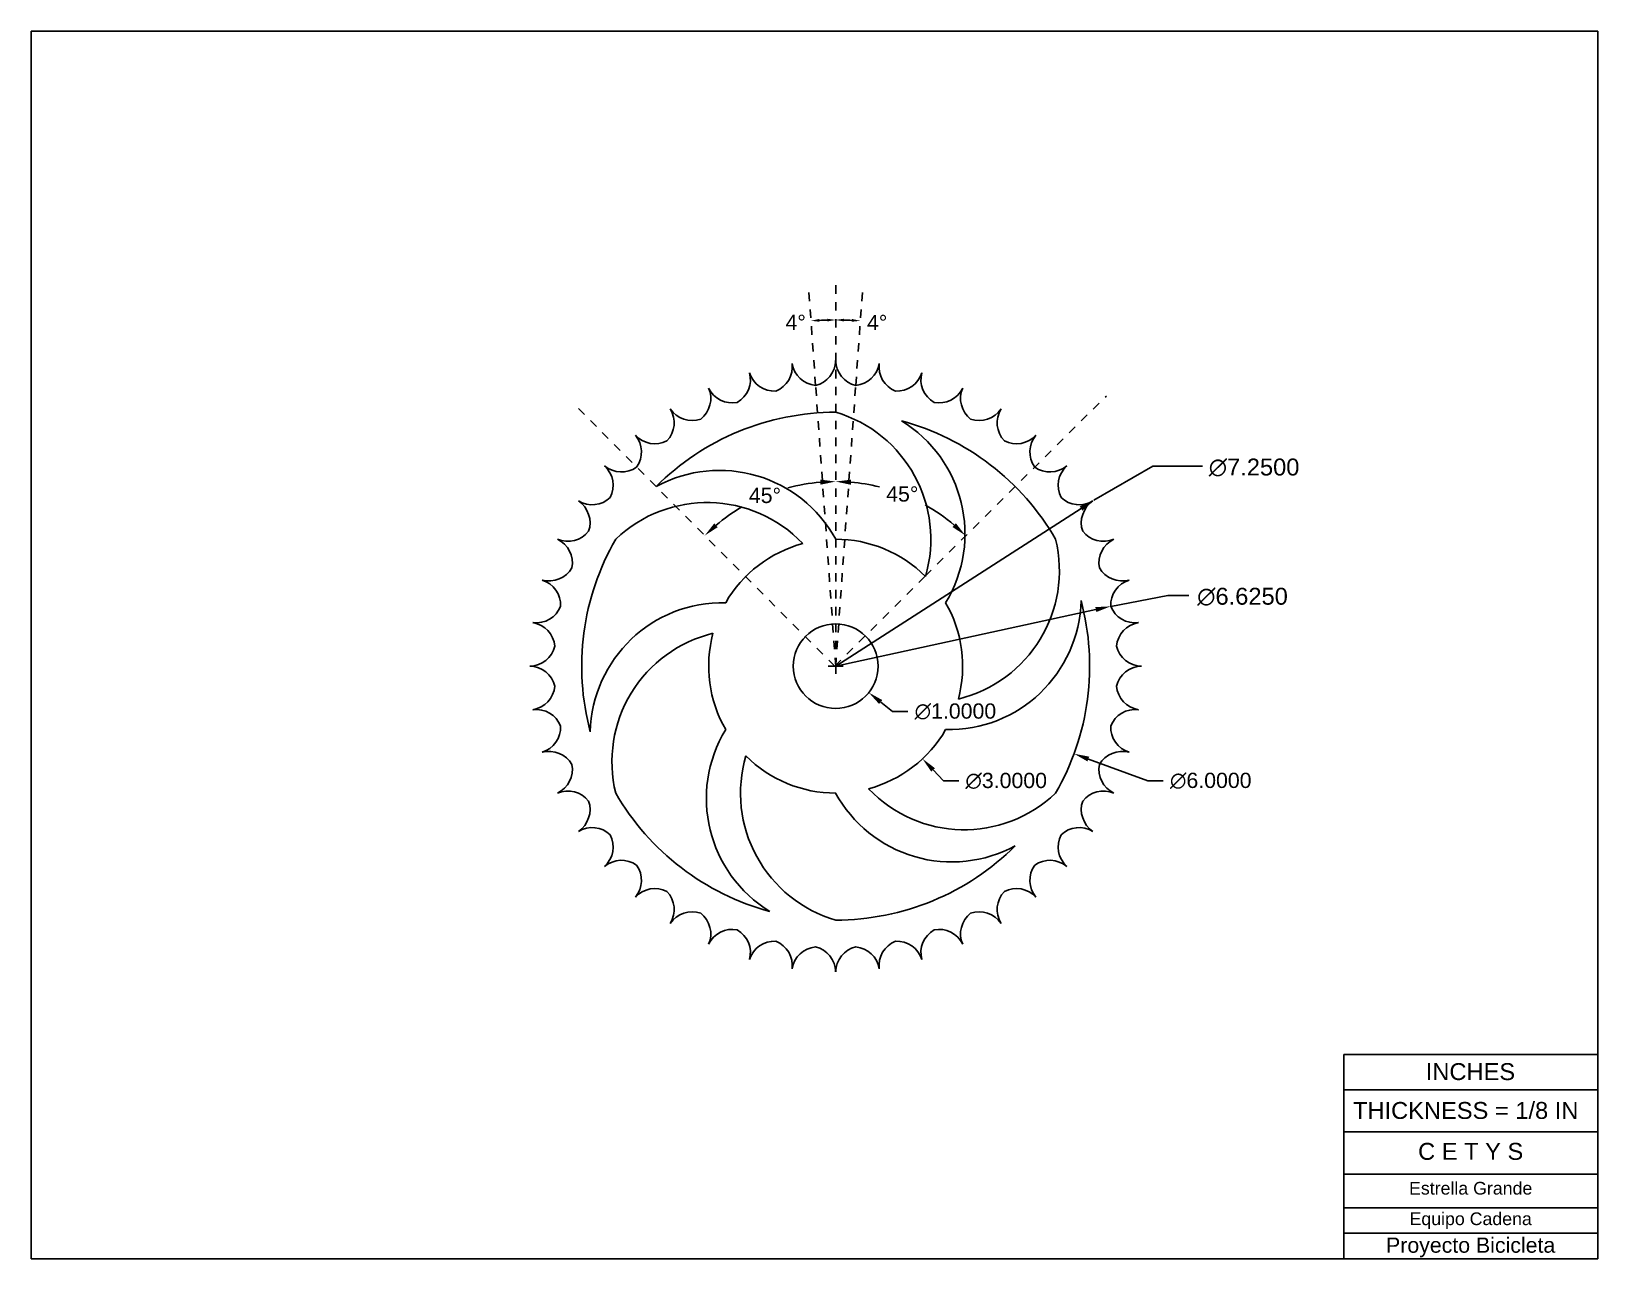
# Model space of a CAD drawing. Header units: inches. Extents: x 0.5 to 19, y 0.5 to 15.
import ezdxf
from ezdxf import colors
from ezdxf.entities.mleader import LeaderData, LeaderLine
from ezdxf.math import Vec2, Vec3

# ---------------------------------------------------------------- set-up
doc = ezdxf.new("R2010")
doc.units = ezdxf.units.IN
doc.header["$LTSCALE"] = 0.75
doc.header["$MEASUREMENT"] = 0
doc.linetypes.add('HIDDEN2', pattern=[0.1875, 0.125, -0.0625])
doc.styles.get("Standard").update_dxf_attribs({"font": 'arial.ttf'})
doc.dimstyles.get("Standard").update_dxf_attribs({"dimtxt": 0.18, "dimasz": 0.18, "dimexe": 0.18, "dimexo": 0.0625, "dimgap": 0.09, "dimtad": 0, "dimtih": 1, "dimtoh": 1, "dimdec": 4, "dimzin": 0, "dimdsep": 46, "dimtxsty": 'Standard', "dimcen": 0.09, "dimadec": 0, "dimazin": 0, "dimtfac": 1, "dimtdec": 4, "dimtofl": 0, "dimtmove": 0, "dimatfit": 3, "dimfxl": 1, "dimtolj": 1, "dimtzin": 0, "dimarcsym": 0})

# ---------------------------------------------------------------- blocks, each defined once
blk = doc.blocks.new('*D1')
at = {"color": 0, "lineweight": -2, "transparency": 16777216}
blk.add_arc((10, 7.516), 4.074, 87.3153, 88.5938, dxfattribs=at)
at = {"color": 0, "transparency": 16777216}
for points in [[(10.1, 11.572), (10.1, 11.605), (10, 11.59)], [(10.192, 11.602), (10.19, 11.569), (10.291, 11.58)]]:
    blk.add_solid(points, dxfattribs=at)
at = {"layer": 'Defpoints', "color": 0, "transparency": 16777216}
for p in [(10, 12.016), (10.322, 12.025), (10.097, 11.589), (10.237, 10.832), (10, 7.516)]:
    blk.add_point(p, dxfattribs=at)
at = {"color": 0, "transparency": 16777216, "insert": (10.49, 11.56), "char_height": 0.18, "attachment_point": 5}
blk.add_mtext('\\A1;4°', dxfattribs=at)
blk = doc.blocks.new('*D2')
at = {"color": 0, "lineweight": -2, "transparency": 16777216}
blk.add_arc((10, 7.527), 4.063, 91.4102, 92.7053, dxfattribs=at)
at = {"color": 0, "transparency": 16777216}
for points in [[(9.809, 11.569), (9.807, 11.602), (9.708, 11.58)], [(9.9, 11.605), (9.9, 11.572), (10, 11.59)]]:
    blk.add_solid(points, dxfattribs=at)
at = {"layer": 'Defpoints', "color": 0, "transparency": 16777216}
for p in [(9.678, 12.009), (10, 12.007), (9.903, 11.589), (9.763, 10.824), (10, 7.507)]:
    blk.add_point(p, dxfattribs=at)
at = {"color": 0, "transparency": 16777216, "insert": (9.528, 11.562), "char_height": 0.18, "attachment_point": 5}
blk.add_mtext('\\A1;4°', dxfattribs=at)
blk = doc.blocks.new('*D3')
at = {"color": 0, "lineweight": -2, "transparency": 16777216}
for p, q in [((10, 7.41), (10, 7.59)), ((9.91, 7.5), (10.09, 7.5)), ((10.673, 6.964), (10.532, 7.076)), ((10.853, 6.964), (10.673, 6.964))]:
    blk.add_line(p, q, dxfattribs=at)
at = {"color": 0, "transparency": 16777216}
blk.add_solid([(10.55, 7.1), (10.513, 7.053), (10.391, 7.188)], dxfattribs=at)
at = {"layer": 'Defpoints', "color": 0, "transparency": 16777216}
for p in [(9.609, 7.812), (10.391, 7.188)]:
    blk.add_point(p, dxfattribs=at)
at = {"color": 0, "transparency": 16777216, "insert": (11.414, 6.964), "char_height": 0.18, "attachment_point": 5}
blk.add_mtext('\\A1;∅1.0000', dxfattribs=at)
blk = doc.blocks.new('*D4')
at = {"color": 0, "lineweight": -2, "transparency": 16777216}
for start, end in [(94.7053, 104.9393), (120.2825, 130.1404)]:
    blk.add_arc((10, 7.489), 2.192, start, end, dxfattribs=at)
at = {"color": 0, "transparency": 16777216}
for points in [[(9.819, 9.704), (9.821, 9.644), (10, 9.681)], [(8.607, 9.142), (8.566, 9.187), (8.454, 9.043)]]:
    blk.add_solid(points, dxfattribs=at)
at = {"layer": 'Defpoints', "color": 0, "transparency": 16777216}
for p in [(10, 12), (7.879, 9.621), (8.907, 9.389), (9.989, 7.5), (10, 7.5)]:
    blk.add_point(p, dxfattribs=at)
at = {"color": 0, "transparency": 16777216, "insert": (9.165, 9.516), "char_height": 0.18, "attachment_point": 5}
blk.add_mtext('\\A1;45°', dxfattribs=at)
blk = doc.blocks.new('*D5')
at = {"color": 0, "lineweight": -2, "transparency": 16777216}
for start, end in [(76.176, 85.2249), (49.6208, 60.7211)]:
    blk.add_arc((10, 7.521), 2.16, start, end, dxfattribs=at)
at = {"color": 0, "transparency": 16777216}
for points in [[(10.179, 9.643), (10.182, 9.703), (10, 9.681)], [(11.42, 9.188), (11.38, 9.144), (11.532, 9.044)]]:
    blk.add_solid(points, dxfattribs=at)
at = {"layer": 'Defpoints', "color": 0, "transparency": 16777216}
for p in [(10, 12.009), (13.197, 10.7), (11.084, 9.39), (11.058, 8.573), (10, 7.509)]:
    blk.add_point(p, dxfattribs=at)
at = {"color": 0, "transparency": 16777216, "insert": (10.787, 9.533), "char_height": 0.18, "attachment_point": 5}
blk.add_mtext('\\A1;45°', dxfattribs=at)
blk = doc.blocks.new('*D6')
at = {"color": 0, "lineweight": -2, "transparency": 16777216}
for p, q in [((10, 7.41), (10, 7.59)), ((9.91, 7.5), (10.09, 7.5)), ((11.273, 6.144), (11.15, 6.275)), ((11.453, 6.144), (11.273, 6.144))]:
    blk.add_line(p, q, dxfattribs=at)
at = {"color": 0, "transparency": 16777216}
blk.add_solid([(11.172, 6.295), (11.128, 6.254), (11.026, 6.406)], dxfattribs=at)
at = {"layer": 'Defpoints', "color": 0, "transparency": 16777216}
for p in [(8.974, 8.594), (11.026, 6.406)]:
    blk.add_point(p, dxfattribs=at)
at = {"color": 0, "transparency": 16777216, "insert": (12.014, 6.144), "char_height": 0.18, "attachment_point": 5}
blk.add_mtext('\\A1;∅3.0000', dxfattribs=at)
blk = doc.blocks.new('*D7')
at = {"color": 0, "lineweight": -2, "transparency": 16777216}
for p, q in [((10, 7.41), (10, 7.59)), ((9.91, 7.5), (10.09, 7.5)), ((13.688, 6.145), (12.985, 6.403)), ((13.868, 6.145), (13.688, 6.145))]:
    blk.add_line(p, q, dxfattribs=at)
at = {"color": 0, "transparency": 16777216}
blk.add_solid([(12.995, 6.431), (12.974, 6.375), (12.816, 6.465)], dxfattribs=at)
at = {"layer": 'Defpoints', "color": 0, "transparency": 16777216}
for p in [(7.184, 8.535), (12.816, 6.465)]:
    blk.add_point(p, dxfattribs=at)
at = {"color": 0, "transparency": 16777216, "insert": (14.43, 6.145), "char_height": 0.18, "attachment_point": 5}
blk.add_mtext('\\A1;∅6.0000', dxfattribs=at)

msp = doc.modelspace()

# ---------------------------------------------------------------- linework, layer by layer
for p, q in [((19, 15), (0.5, 15)), ((0.5, 15), (0.5, 0.5)), ((19, 0.5), (19, 15)), ((13.04954, 9.45982), (13.74607, 9.86196)), ((13.74607, 9.86196), (14.33304, 9.86196)), ((13.24901, 8.20678), (13.9224, 8.33671)), ((13.9224, 8.33671), (14.17089, 8.33671)), ((16, 2.49487), (16, 2.91204)), ((16, 2.91204), (19, 2.91204)), ((16, 2), (16, 2.49487)), ((16, 2.49487), (19, 2.49487)), ((16, 0.5), (16, 2)), ((16, 2), (19, 2)), ((16, 1.5), (19, 1.5)), ((16, 1.1), (19, 1.1)), ((16, 0.8), (19, 0.8)), ((0.5, 0.5), (19, 0.5))]:
    msp.add_line(p, q)
at = {"linetype": 'HIDDEN2'}
for p, q in [((9.7628, 10.81653), (9.6775, 12.00914)), ((10, 7.5), (10, 12)), ((10.2372, 10.81653), (10.3225, 12.00914)), ((10, 7.5), (9.7628, 10.81653)), ((10, 7.5), (10.2372, 10.81653)), ((7.87868, 9.62132), (6.90561, 10.59965)), ((11.05783, 8.56348), (13.19687, 10.69103)), ((9.98861, 7.5), (7.87868, 9.62132)), ((9.98861, 7.5), (11.05783, 8.56348))]:
    msp.add_line(p, q, dxfattribs=at)
at = {"color": 7, "linetype": 'Continuous', "lineweight": 25}
msp.add_circle((10, 7.5), 0.5, dxfattribs=at)
for centre, radius, start, end in [((9.68918, 11.11857), 0.31089, 283.697655, 358.815429), ((10.31082, 11.11857), 0.31089, 181.184571, 256.302345), ((8.6823, 10.88443), 0.31089, 300.061291, 15.179065), ((9.27876, 11.05956), 0.31089, 197.548208, 272.665981), ((9.17737, 11.03751), 0.31089, 291.879473, 6.997247), ((9.79268, 11.12598), 0.31089, 189.36639, 264.484163), ((10.20732, 11.12598), 0.31089, 275.515837, 350.63361), ((10.82263, 11.03751), 0.31089, 173.002753, 248.120527), ((10.72124, 11.05956), 0.31089, 267.334019, 342.451792), ((11.3177, 10.88443), 0.31089, 164.820935, 239.938709), ((8.21406, 10.66245), 0.31089, 308.243109, 23.360883), ((8.77952, 10.92069), 0.31089, 205.730026, 280.8478), ((11.22048, 10.92069), 0.31089, 259.1522, 334.269974), ((11.78594, 10.66245), 0.31089, 156.639117, 231.756891), ((10, 7.5), 3, 90, 135), ((7.78217, 10.3761), 0.31089, 316.424928, 31.542701), ((8.30513, 10.71218), 0.31089, 213.911844, 289.029618), ((9.56066, 9), 1.56302, 343.67505, 73.67505), ((10, 7.5), 3, 30, 75), ((9.96386, 9.0626), 1.56302, 328.67505, 58.67505), ((11.69487, 10.71218), 0.31089, 250.970382, 326.088156), ((12.21783, 10.3761), 0.31089, 148.457299, 223.575072), ((7.39544, 10.03119), 0.31089, 324.606746, 39.724519), ((7.86524, 10.43828), 0.31089, 222.093662, 297.211436), ((12.13476, 10.43828), 0.31089, 242.788564, 317.906338), ((12.60456, 10.03119), 0.31089, 140.275481, 215.393254), ((7.06172, 9.63476), 0.31089, 332.788564, 47.906338), ((7.46881, 10.10456), 0.31089, 230.275481, 305.393254), ((8.62868, 8.25), 1.56302, 28.67505, 118.67505), ((12.53119, 10.10456), 0.31089, 234.606746, 309.724519), ((12.93828, 9.63476), 0.31089, 132.093662, 207.211436), ((7.1239, 9.71783), 0.31089, 238.457299, 313.575072), ((6.78782, 9.19487), 0.31089, 340.970382, 56.088156), ((12.8761, 9.71783), 0.31089, 226.424928, 301.542701), ((13.21218, 9.19487), 0.31089, 123.911844, 199.029618), ((8.48129, 7.86952), 1.56302, 43.67505, 133.67505), ((6.83755, 9.28594), 0.31089, 246.639117, 321.756891), ((13.16245, 9.28594), 0.31089, 218.243109, 293.360883), ((6.57931, 8.72048), 0.31089, 349.1522, 64.269974), ((10, 7.5), 3, 150, 195), ((10, 7.5), 1.5, 105, 150), ((10, 7.5), 1.5, 45, 90), ((11.07937, 8.63048), 1.56302, 283.67505, 13.67505), ((13.42069, 8.72048), 0.31089, 115.730026, 190.8478), ((6.61557, 8.8177), 0.31089, 254.820935, 329.938709), ((6.44044, 8.22124), 0.31089, 357.334019, 72.451792), ((13.38443, 8.8177), 0.31089, 210.061291, 285.179065), ((13.55956, 8.22124), 0.31089, 107.548208, 182.665981), ((6.46249, 8.32263), 0.31089, 263.002753, 338.120527), ((8.66482, 6.6874), 1.56302, 88.67505, 178.67505), ((11.33518, 8.3126), 1.56302, 268.67505, 358.67505), ((10, 7.5), 1.5, 345, 30), ((10, 7.5), 3, 330, 15), ((13.53751, 8.32263), 0.31089, 201.879473, 276.997247), ((6.37402, 7.70732), 0.31089, 5.515837, 80.63361), ((13.62598, 7.70732), 0.31089, 99.36639, 174.484163), ((8.92063, 6.36952), 1.56302, 103.67505, 193.67505), ((10, 7.5), 1.5, 165, 210), ((6.38143, 7.81082), 0.31089, 271.184571, 346.302345), ((13.61857, 7.81082), 0.31089, 193.697655, 268.815429), ((6.38143, 7.18918), 0.31089, 13.697655, 88.815429), ((13.61857, 7.18918), 0.31089, 91.184571, 166.302345), ((6.37402, 7.29268), 0.31089, 279.36639, 354.484163), ((13.62598, 7.29268), 0.31089, 185.515837, 260.63361), ((6.46249, 6.67737), 0.31089, 21.879473, 96.997247), ((13.53751, 6.67737), 0.31089, 83.002753, 158.120527), ((6.44044, 6.77876), 0.31089, 287.548208, 2.665981), ((10.03614, 5.9374), 1.56302, 148.67505, 238.67505), ((10, 7.5), 1.5, 285, 330), ((13.55956, 6.77876), 0.31089, 177.334019, 252.451792), ((6.61557, 6.1823), 0.31089, 30.061291, 105.179065), ((13.38443, 6.1823), 0.31089, 74.820935, 149.938709), ((6.57931, 6.27952), 0.31089, 295.730026, 10.8478), ((10.43934, 6), 1.56302, 163.67505, 253.67505), ((10, 7.5), 1.5, 225, 270), ((13.42069, 6.27952), 0.31089, 169.1522, 244.269974), ((6.83755, 5.71406), 0.31089, 38.243109, 113.360883), ((10, 7.5), 3, 210, 255), ((11.37132, 6.75), 1.56302, 208.67505, 298.67505), ((11.51871, 7.13048), 1.56302, 223.67505, 313.67505), ((13.16245, 5.71406), 0.31089, 66.639117, 141.756891), ((6.78782, 5.80513), 0.31089, 303.911844, 19.029618), ((13.21218, 5.80513), 0.31089, 160.970382, 236.088156), ((7.1239, 5.28217), 0.31089, 46.424928, 121.542701), ((12.8761, 5.28217), 0.31089, 58.457299, 133.575072), ((7.06172, 5.36524), 0.31089, 312.093662, 27.211436), ((10, 7.5), 3, 270, 315), ((12.93828, 5.36524), 0.31089, 152.788564, 227.906338), ((7.46881, 4.89544), 0.31089, 54.606746, 129.724519), ((12.53119, 4.89544), 0.31089, 50.275481, 125.393254), ((7.39544, 4.96881), 0.31089, 320.275481, 35.393254), ((12.60456, 4.96881), 0.31089, 144.606746, 219.724519), ((7.86524, 4.56172), 0.31089, 62.788564, 137.906338), ((7.78217, 4.6239), 0.31089, 328.457299, 43.575072), ((12.21783, 4.6239), 0.31089, 136.424928, 211.542701), ((12.13476, 4.56172), 0.31089, 42.093662, 117.211436), ((8.30513, 4.28782), 0.31089, 70.970382, 146.088156), ((8.21406, 4.33755), 0.31089, 336.639117, 51.756891), ((11.78594, 4.33755), 0.31089, 128.243109, 203.360883), ((11.69487, 4.28782), 0.31089, 33.911844, 109.029618), ((8.77952, 4.07931), 0.31089, 79.1522, 154.269974), ((8.6823, 4.11557), 0.31089, 344.820935, 59.938709), ((11.3177, 4.11557), 0.31089, 120.061291, 195.179065), ((11.22048, 4.07931), 0.31089, 25.730026, 100.8478), ((9.27876, 3.94044), 0.31089, 87.334019, 162.451792), ((9.17737, 3.96249), 0.31089, 353.002753, 68.120527), ((9.79268, 3.87402), 0.31089, 95.515837, 170.63361), ((9.68918, 3.88143), 0.31089, 1.184571, 76.302345), ((10.31082, 3.88143), 0.31089, 103.697655, 178.815429), ((10.20732, 3.87402), 0.31089, 9.36639, 84.484163), ((10.82263, 3.96249), 0.31089, 111.879473, 186.997247), ((10.72124, 3.94044), 0.31089, 17.548208, 92.665981)]:
    msp.add_arc(centre, radius, start, end, dxfattribs=at)

# ---------------------------------------------------------------- texts
at = {"char_height": 0.2, "width": 0.9364052, "attachment_point": 1}
for s, insert in [('∅7.2500', (14.40636, 9.9526)), ('∅6.6250', (14.26956, 8.42599))]:
    msp.add_mtext(s, dxfattribs=dict(at, insert=insert))
at = {"attachment_point": 1}
for s, width, heights, insert, char_height in [('\\pxqc;INCHES', 3, [0.20682], (15.99737, 2.81), 0.2), ('THICKNESS = 1/8 IN', 2.8163719, [0], (16.11, 2.35119), 0.2), ('\\pxqc;C E T Y S ', 3, [0], (16, 1.86791), 0.2), ('\\pxqc;Estrella Grande', 3, [0], (16, 1.40733), 0.15), ('\\pxqc;Equipo Cadena', 3, [0], (16, 1.04657), 0.15), ('\\pxqc;Proyecto Bicicleta', 3, [0.25005], (16, 0.75005), 0.18)]:
    msp.add_mtext_dynamic_manual_height_columns(s, width=width, gutter_width=1, heights=heights, dxfattribs=dict(at, insert=insert, char_height=char_height))

# ---------------------------------------------------------------- dimensions: what is measured, and where the dimension line sits
for base, line1, line2, picture, middle in [((8.90719, 9.38922), ((9.98861, 7.5), (7.87868, 9.62132)), ((10, 7.5), (10, 12)), '*D4', (9.16462, 9.51559)), ((11.08398, 9.38955), ((10.00041, 7.50917), (10.00041, 12.00917)), ((11.05824, 8.57265), (13.19728, 10.7002)), '*D5', (10.78681, 9.53273))]:
    dim = msp.add_angular_dim_2l(base=base, line1=line1, line2=line2, dimstyle='Standard')
    dim.commit()
    dim.dimension.update_dxf_attribs({"geometry": picture, "text_midpoint": middle, "dimtype": 162})
for base, line1, line2, picture, middle in [((9.90273, 11.58885), ((9.7628, 10.82367), (9.6775, 12.00914)), ((10, 7.50714), (10, 12.00714)), '*D2', (9.52757, 11.56246)), ((10.09696, 11.58886), ((10.2372, 10.83205), (10.3225, 12.02466)), ((10, 7.51552), (10, 12.01552)), '*D1', (10.48955, 11.5605))]:
    dim = msp.add_angular_dim_2l(base=base, line1=line1, line2=line2, dimstyle='Standard', override={"dimasz": 0.1})
    dim.commit()
    dim.dimension.update_dxf_attribs({"geometry": picture, "text_midpoint": middle, "dimtype": 162})
for p1, p2, picture, middle in [((7.18413, 8.53483), (12.81587, 6.46517), '*D7', (14.42966, 6.14451)), ((8.97355, 8.5938), (11.02645, 6.4062), '*D6', (12.01404, 6.14369))]:
    dim = msp.add_diameter_dim_2p(p1=p1, p2=p2, dimstyle='Standard')
    dim.commit()
    dim.dimension.update_dxf_attribs({"geometry": picture, "text_midpoint": middle, "dimtype": 163})
dim = msp.add_diameter_dim_2p(p1=(9.60897, 7.8116), p2=(10.39103, 7.1884), dimstyle='Standard')
dim.commit()
dim.dimension.update_dxf_attribs({"geometry": '*D3', "text_midpoint": (11.41381, 6.96404)})

# ---------------------------------------------------------------- leaders
ml = msp.add_multileader_mtext('Standard')
ml.set_content('', color=256)
ml.set_leader_properties()
ml.build(insert=Vec2(0, 0))
ml.multileader.update_dxf_attribs({"dogleg_length": 0.36, "arrow_head_size": 0.18})
ctx = ml.context
ctx.base_point, ctx.char_height, ctx.arrow_head_size, ctx.landing_gap_size, ctx.plane_origin = Vec3(9.80861, 7.5), 0.18, 0.18, 0.09, Vec3(11.95287, 10.53873)
ctx.text_align_type = 2
notes = []
notes.append((ctx, [(0, (1, 1, 0), (10, 7.5), (-1, 0), 0.01139, [(0, [(13.04954, 9.45982)], 0, [])])]))
ctx.mtext.insert, ctx.mtext.alignment, ctx.mtext.flow_direction = Vec3(9.89861, 7.59), 3, 5
ml = msp.add_multileader_mtext('Standard')
ml.set_content('', color=256)
ml.set_leader_properties()
ml.build(insert=Vec2(0, 0))
ml.multileader.update_dxf_attribs({"dogleg_length": 0.36, "arrow_head_size": 0.18})
ctx = ml.context
ctx.base_point, ctx.char_height, ctx.arrow_head_size, ctx.landing_gap_size, ctx.plane_origin = Vec3(9.80861, 7.5), 0.18, 0.18, 0.09, Vec3(12.35113, 9.85113)
ctx.text_align_type = 2
notes.append((ctx, [(0, (1, 1, 0), (10, 7.5), (-1, 0), 0.01139, [(0, [(13.24901, 8.20678)], 0, [])])]))
ctx.mtext.insert, ctx.mtext.alignment, ctx.mtext.flow_direction = Vec3(9.89861, 7.59), 3, 5
for ctx, leaders in notes:
    for number, flags, end, landing, length, lines in leaders:
        leader = LeaderData()
        leader.index, (leader.has_last_leader_line, leader.has_dogleg_vector, leader.attachment_direction) = number, flags
        leader.last_leader_point, leader.dogleg_vector, leader.dogleg_length = Vec3(end), Vec3(landing), length
        for number, points, colour, breaks in lines:
            line = LeaderLine()
            line.index, line.vertices, line.color, line.breaks = number, Vec3.list(points), colors.encode_raw_color(colour), breaks
            leader.lines.append(line)
        ctx.leaders.append(leader)

doc.saveas('drawing.dxf')
